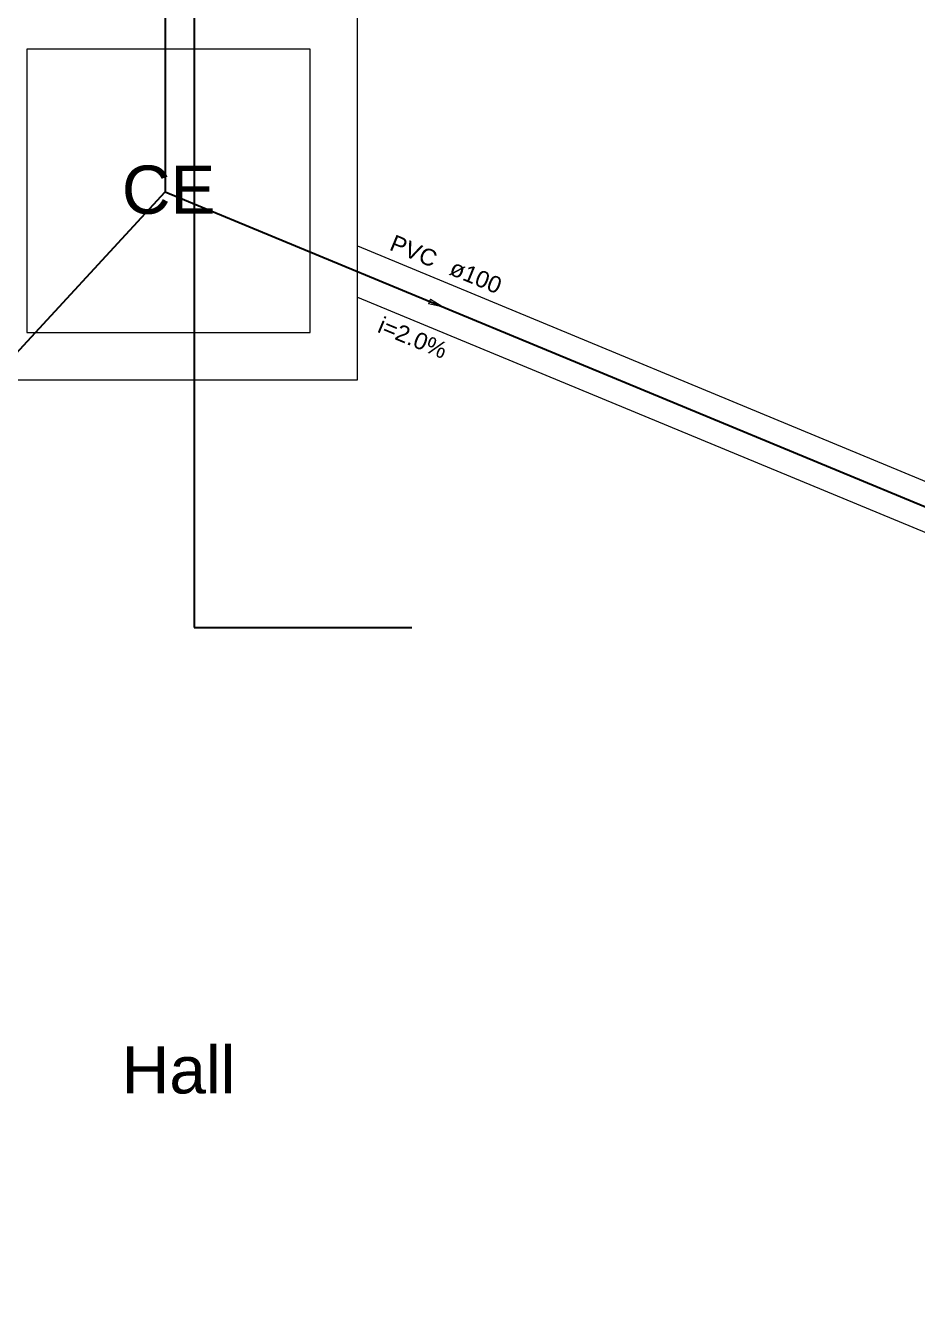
# Model space of a CAD drawing. Header units: inches. Extents: x -27 to 114, y -35 to 60.
# Drawn here: x 94.839 to 96.728, y -31.747 to -29.057 of the extents above; entities that cross this region are included whole.
import ezdxf

# ---------------------------------------------------------------- set-up
doc = ezdxf.new("R2010")
doc.units = ezdxf.units.IN
doc.header["$LTSCALE"] = 10
doc.header["$MEASUREMENT"] = 0
doc.linetypes.add('Dashed', pattern=[0.75, 0.5, -0.25])
for name, color, linetype, lineweight in [('Simbolos', 160, 'Continuous', 20), ('Simbolos_int', 5, 'Continuous', 5), ('TQ-Sentido tubo', 8, 'Continuous', 20), ('TQ-Seção tubo', 160, 'Continuous', 20), ('TQ-Textos tubo', 7, 'Continuous', 20), ('TQ-Tubos', 6, 'Continuous', 30), ('TQ-Tubos detalhe', 6, 'Continuous', 30), ('xeixo', 3, 'Continuous', 20), ('xpiso', 4, 'Continuous', 30), ('xtexto', 7, 'Continuous', 20)]:
    doc.layers.add(name, color=color, linetype=linetype, lineweight=lineweight)
doc.styles.add('Arial', font='arial.ttf')

# ---------------------------------------------------------------- blocks, each defined once
blk = doc.blocks.new('_Closed')
at = {"color": 0, "linetype": 'ByBlock', "lineweight": -2}
for p, q in [((-1, 0.166667), (0, 0)), ((-1, 0.166667), (-1, -0.166667)), ((0, 0), (-1, -0.166667)), ((0, 0), (-1, 0))]:
    blk.add_line(p, q, dxfattribs=at)

msp = doc.modelspace()

# ---------------------------------------------------------------- linework, layer by layer
at = {"layer": 'Simbolos', "linetype": 'Continuous'}
msp.add_lwpolyline([(94.742, -29.8075), (95.542, -29.8075), (95.542, -29.0075), (94.742, -29.0075), (94.742, -29.8075)], close=True, dxfattribs=at)
at = {"layer": 'Simbolos_int', "linetype": 'Dashed'}
msp.add_lwpolyline([(94.842, -29.7075), (95.442, -29.7075), (95.442, -29.1075), (94.842, -29.1075), (94.842, -29.7075)], close=True, dxfattribs=at)
at = {"layer": 'TQ-Sentido tubo'}
msp.add_lwpolyline([(95.6948, -29.6419), (95.6589, -29.627)], dxfattribs=at)
at = {"layer": 'TQ-Seção tubo'}
for p, q in [((95.542, -29.5245), (100.6835, -31.6542)), ((95.542, -29.6327), (100.6453, -31.7465))]:
    msp.add_line(p, q, dxfattribs=at)
at = {"layer": 'TQ-Tubos'}
for p, q in [((95.135, -20.432), (95.135, -29.41)), ((95.135, -29.41), (100.7106, -31.7195))]:
    msp.add_line(p, q, dxfattribs=at)
at = {"layer": 'TQ-Tubos detalhe'}
msp.add_line((93.6853, -30.9785), (95.135, -29.41), dxfattribs=at)
at = {"layer": 'xeixo'}
for p in [(95.135, -28.7837), (93.146, -31.562), (95.6173, -29.6098)]:
    msp.add_line(p, (95.135, -29.41), dxfattribs=at)
at = {"layer": 'xpiso'}
for p, q in [((95.196, -28.7837), (95.196, -30.332)), ((95.196, -30.332), (95.657, -30.332))]:
    msp.add_line(p, q, dxfattribs=at)

# ---------------------------------------------------------------- block references
at = {"layer": 'TQ-Sentido tubo', "xscale": 0.0317020237721672, "yscale": 0.0317020237721672, "zscale": 0.0317020237721672, "rotation": 337.5000000000103}
msp.add_blockref('_Closed', (95.7241, -29.654), dxfattribs=at)

# ---------------------------------------------------------------- texts
at = {"layer": 'Simbolos', "insert": (95.043, -29.4578), "char_height": 0.10214, "width": 0.219555, "attachment_point": 7, "line_spacing_factor": 0.798, "style": 'Arial'}
msp.add_mtext('CE', dxfattribs=at)
at = {"layer": 'TQ-Textos tubo', "char_height": 0.0353, "rotation": 337.5, "line_spacing_factor": 0.798, "style": 'Arial'}
for s, insert, width, attachment_point in [('PVC', (95.701, -29.5712), 0.111861, 9), ('ø100', (95.7338, -29.5848), 0.123789, 7), ('i=2.0%', (95.6521, -29.7355), 0.167791, 8)]:
    msp.add_mtext(s, dxfattribs=dict(at, insert=insert, width=width, attachment_point=attachment_point))
at = {"layer": 'xtexto', "insert": (95.163, -31.32), "char_height": 0.1, "width": 0.334688, "attachment_point": 8, "line_spacing_factor": 0.798, "style": 'Arial'}
msp.add_mtext('Hall', dxfattribs=at)

doc.saveas('drawing.dxf')
